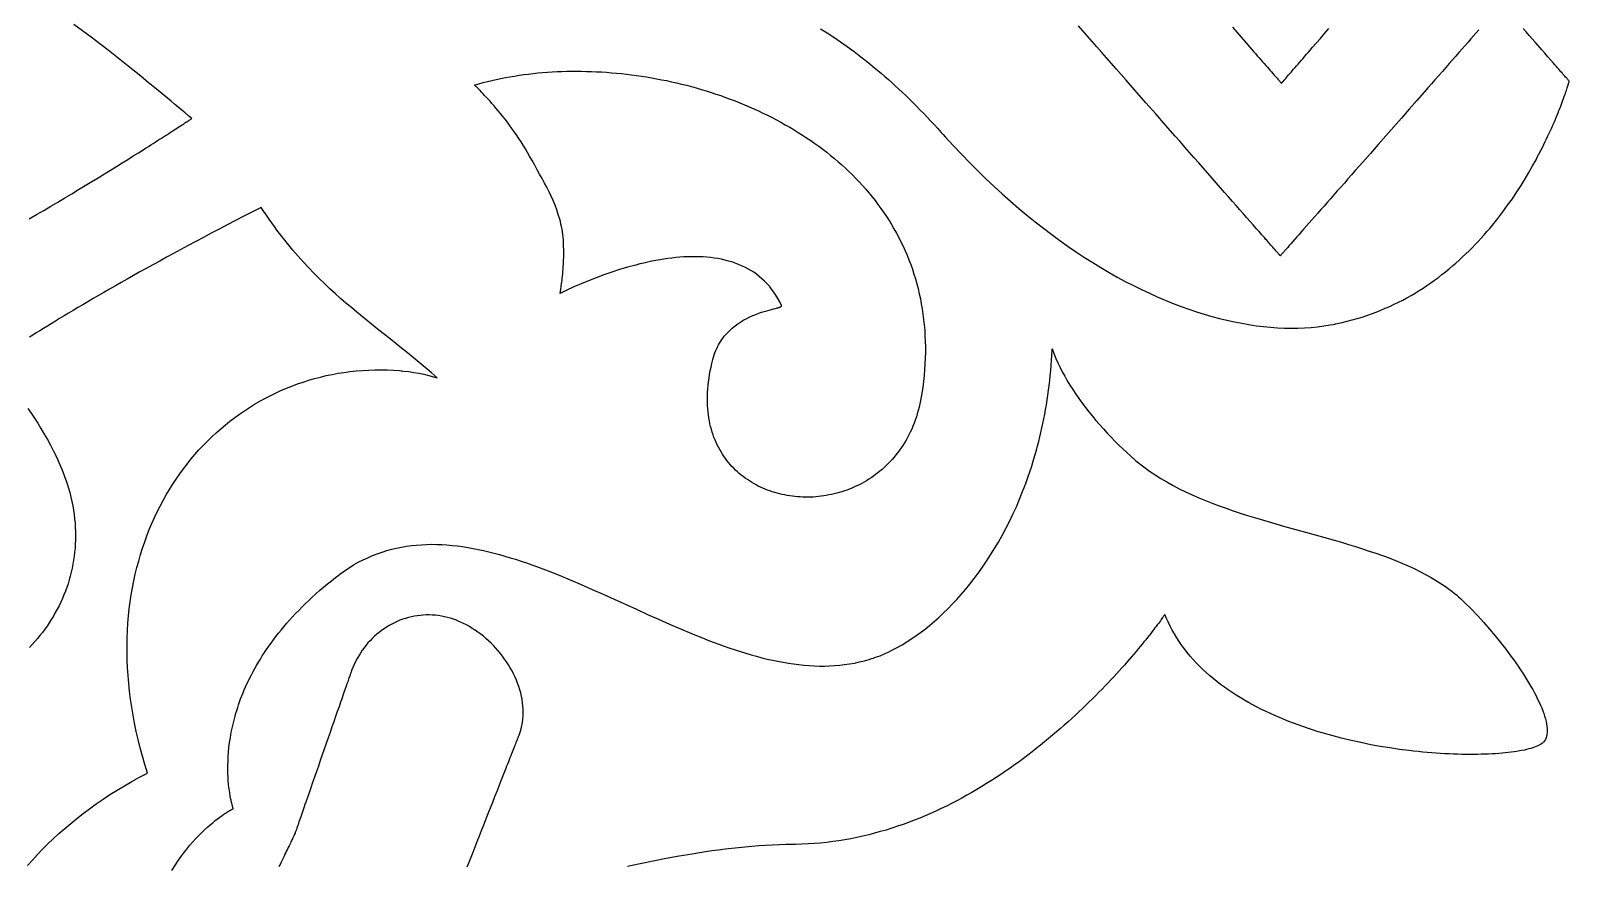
# Model space of a CAD drawing. Extents: x -555 to 555, y -555 to 555.
# Drawn here: x 199.1 to 360.1, y -97.3 to -9.9 of the extents above; entities that cross this region are included whole.
import ezdxf

# ---------------------------------------------------------------- set-up
doc = ezdxf.new("R2010")
doc.units = 0
doc.layers.add('PLAN_1', color=18, linetype='CONTINUOUS')

msp = doc.modelspace()

# ---------------------------------------------------------------- linework, layer by layer
at = {"layer": 'PLAN_1'}
for points in [[(198.94, -29.55), (199.7, -29.1), (200.46, -28.66), (201.21, -28.22), (201.95, -27.78), (202.68, -27.34), (203.4, -26.91), (204.11, -26.48), (204.81, -26.06), (205.49, -25.65), (206.16, -25.24), (206.81, -24.84), (207.45, -24.44), (208.07, -24.06), (208.68, -23.68), (209.27, -23.32), (209.83, -22.96), (210.38, -22.62), (210.65, -22.45), (210.91, -22.28), (211.16, -22.12), (211.41, -21.96), (211.66, -21.81), (211.9, -21.66), (212.13, -21.51), (212.36, -21.36), (212.58, -21.22), (212.79, -21.09), (213, -20.95), (213.21, -20.82), (213.4, -20.7), (213.59, -20.57), (213.78, -20.45), (213.95, -20.34), (214.12, -20.23), (214.29, -20.13), (214.44, -20.02), (214.59, -19.93), (214.74, -19.84), (214.87, -19.75), (215, -19.66), (215.12, -19.59), (215.23, -19.51), (215.33, -19.44), (215.43, -19.38), (215.52, -19.32), (215.6, -19.27), (215.67, -19.22), (215.74, -19.18), (215.8, -19.14), (215.84, -19.11), (215.88, -19.09), (215.91, -19.06), (215.94, -19.05), (215.95, -19.04), (215.95, -19.04), (215.6, -18.75), (215.25, -18.46), (214.89, -18.16), (214.52, -17.85), (214.15, -17.55), (213.78, -17.23), (213.4, -16.92), (213.01, -16.6), (212.23, -15.95), (211.42, -15.3), (210.61, -14.63), (209.77, -13.95), (208.93, -13.28), (208.06, -12.59), (207.19, -11.91), (206.31, -11.22), (205.41, -10.54), (204.5, -9.87), (203.59, -9.2)], [(281.73, -9.65), (282.42, -10.09), (283.12, -10.55), (283.82, -11.02), (284.52, -11.52), (285.23, -12.04), (285.94, -12.58), (286.66, -13.14), (287.37, -13.73), (287.73, -14.03), (288.1, -14.33), (288.46, -14.65), (288.82, -14.97), (289.18, -15.29), (289.55, -15.62), (289.91, -15.96), (290.28, -16.3), (290.65, -16.65), (291.02, -17.01), (291.38, -17.37), (291.75, -17.74), (292.12, -18.12), (292.5, -18.5), (292.87, -18.89), (293.24, -19.28), (293.61, -19.68), (293.99, -20.09), (294.36, -20.51), (294.46, -20.62), (294.57, -20.73), (294.78, -20.97), (295.62, -21.89), (296.47, -22.79), (297.32, -23.66), (298.17, -24.51), (299.03, -25.35), (299.88, -26.15), (300.74, -26.94), (301.6, -27.7), (302.46, -28.44), (303.32, -29.16), (304.18, -29.86), (305.05, -30.53), (305.91, -31.19), (306.77, -31.82), (307.63, -32.43), (308.49, -33.01), (309.35, -33.58), (310.2, -34.12), (311.06, -34.64), (311.91, -35.15), (312.76, -35.63), (313.61, -36.09), (314.45, -36.52), (315.29, -36.94), (316.13, -37.33), (316.96, -37.71), (317.79, -38.06), (318.62, -38.4), (319.44, -38.71), (320.25, -39), (321.06, -39.27), (321.87, -39.52), (322.66, -39.75), (323.45, -39.96), (324.24, -40.15), (325.02, -40.32), (325.79, -40.47), (326.55, -40.6), (327.31, -40.72), (328.06, -40.81), (328.8, -40.88), (329.53, -40.93), (330.25, -40.96), (330.96, -40.97), (331.67, -40.96), (332.36, -40.94), (333.05, -40.89), (333.72, -40.83), (334.39, -40.74), (335.04, -40.64), (335.36, -40.58), (335.52, -40.55), (335.54, -40.55), (335.57, -40.54), (335.63, -40.53), (335.77, -40.5), (336.3, -40.38), (336.83, -40.26), (337.35, -40.12), (337.87, -39.97), (338.38, -39.82), (338.88, -39.65), (339.37, -39.48), (339.86, -39.29), (340.34, -39.1), (340.81, -38.9), (341.28, -38.7), (341.74, -38.48), (342.19, -38.26), (342.63, -38.03), (343.07, -37.79), (343.51, -37.55), (343.93, -37.3), (344.35, -37.04), (344.77, -36.78), (345.17, -36.51), (345.57, -36.23), (345.97, -35.95), (346.36, -35.66), (346.74, -35.37), (347.11, -35.08), (347.48, -34.78), (347.84, -34.47), (348.2, -34.16), (348.55, -33.85), (348.9, -33.53), (349.23, -33.21), (349.57, -32.89), (349.89, -32.56), (350.21, -32.23), (350.53, -31.9), (350.84, -31.56), (351.14, -31.22), (351.44, -30.88), (351.73, -30.54), (352.01, -30.2), (352.57, -29.51), (353.1, -28.82), (353.61, -28.12), (354.1, -27.43), (354.56, -26.73), (355.01, -26.04), (355.43, -25.36), (355.83, -24.68), (356.21, -24.01), (356.58, -23.36), (356.75, -23.03), (356.92, -22.71), (357.08, -22.39), (357.24, -22.08), (357.4, -21.77), (357.55, -21.46), (357.69, -21.16), (357.83, -20.87), (357.97, -20.57), (358.1, -20.29), (358.22, -20.01), (358.34, -19.73), (358.46, -19.46), (358.57, -19.2), (358.68, -18.94), (358.79, -18.69), (358.89, -18.44), (358.98, -18.21), (359.07, -17.98), (359.16, -17.75), (359.24, -17.54), (359.32, -17.33), (359.39, -17.13), (359.46, -16.94), (359.53, -16.75), (359.59, -16.58), (359.65, -16.41), (359.7, -16.26), (359.75, -16.11), (359.79, -15.97), (359.84, -15.84), (359.87, -15.72), (359.91, -15.62), (359.94, -15.52), (359.97, -15.43), (359.99, -15.36), (360.01, -15.29), (360.02, -15.24), (360.04, -15.2), (360.05, -15.16), (360.05, -15.15), (360.05, -15.14), (360.05, -15.13), (360.03, -15.12), (360.01, -15.09), (359.97, -15.05), (359.93, -15), (359.88, -14.94), (359.82, -14.87), (359.75, -14.79), (359.67, -14.71), (359.59, -14.61), (359.5, -14.51), (359.4, -14.39), (359.3, -14.28), (359.19, -14.15), (359.07, -14.02), (358.95, -13.88), (358.82, -13.73), (358.69, -13.58), (358.55, -13.43), (358.41, -13.27), (358.12, -12.93), (357.82, -12.58), (357.5, -12.22), (357.18, -11.85), (356.52, -11.1), (355.86, -10.35), (355.54, -9.98), (355.22, -9.62)], [(350.6, -9.78), (350.33, -10.08), (350.05, -10.4), (349.77, -10.72), (349.47, -11.06), (349.16, -11.41), (348.85, -11.77), (348.52, -12.14), (348.19, -12.52), (347.85, -12.91), (347.5, -13.3), (347.14, -13.71), (346.78, -14.12), (346.41, -14.54), (346.04, -14.97), (345.66, -15.4), (345.27, -15.83), (344.89, -16.28), (344.1, -17.17), (343.3, -18.08), (342.49, -19), (340.86, -20.85), (340.05, -21.77), (339.25, -22.69), (338.45, -23.6), (337.67, -24.49), (337.28, -24.93), (336.9, -25.36), (336.53, -25.79), (336.15, -26.21), (335.79, -26.62), (335.43, -27.03), (335.08, -27.43), (334.74, -27.82), (334.4, -28.2), (334.07, -28.57), (333.76, -28.94), (333.45, -29.29), (333.14, -29.63), (332.85, -29.96), (332.57, -30.28), (332.3, -30.59), (332.05, -30.88), (331.8, -31.16), (331.57, -31.43), (331.35, -31.68), (331.14, -31.91), (330.94, -32.14), (330.76, -32.34), (330.6, -32.53), (330.45, -32.7), (330.38, -32.78), (330.31, -32.86), (330.25, -32.93), (330.19, -32.99), (330.14, -33.05), (330.09, -33.11), (330.04, -33.16), (330, -33.21), (329.96, -33.25), (329.93, -33.29), (329.9, -33.32), (329.88, -33.35), (329.86, -33.37), (329.84, -33.39), (329.83, -33.4), (329.83, -33.4), (329.82, -33.4), (329.82, -33.4), (329.8, -33.38), (329.79, -33.36), (329.76, -33.33), (329.73, -33.3), (329.69, -33.26), (329.65, -33.21), (329.61, -33.15), (329.55, -33.09), (329.49, -33.03), (329.43, -32.96), (329.36, -32.88), (329.29, -32.79), (329.21, -32.7), (329.13, -32.61), (329.04, -32.51), (328.94, -32.4), (328.84, -32.29), (328.74, -32.17), (328.63, -32.05), (328.52, -31.92), (328.4, -31.78), (328.28, -31.65), (328.16, -31.5), (328.03, -31.35), (327.89, -31.2), (327.75, -31.04), (327.61, -30.88), (327.46, -30.71), (327.31, -30.54), (327, -30.18), (326.67, -29.81), (326.33, -29.42), (325.97, -29.01), (325.6, -28.59), (325.22, -28.16), (324.82, -27.71), (324.42, -27.24), (324, -26.77), (323.57, -26.28), (323.13, -25.78), (322.69, -25.27), (322.23, -24.75), (321.77, -24.22), (321.29, -23.69), (320.82, -23.14), (320.33, -22.59), (319.84, -22.03), (319.34, -21.46), (318.84, -20.89), (317.83, -19.74), (316.8, -18.57), (315.77, -17.39), (313.7, -15.03), (312.67, -13.86), (311.65, -12.7), (311.14, -12.12), (310.64, -11.56), (310.15, -10.99), (309.66, -10.44), (309.18, -9.88), (308.7, -9.34)], [(324.82, -9.49), (325.28, -10.02), (325.74, -10.55), (326.18, -11.05), (326.61, -11.54), (326.82, -11.78), (327.02, -12.02), (327.22, -12.25), (327.42, -12.47), (327.61, -12.69), (327.79, -12.9), (327.97, -13.1), (328.14, -13.3), (328.31, -13.49), (328.47, -13.67), (328.62, -13.85), (328.77, -14.01), (328.91, -14.17), (329.04, -14.32), (329.16, -14.47), (329.28, -14.6), (329.39, -14.72), (329.49, -14.83), (329.58, -14.94), (329.66, -15.03), (329.73, -15.11), (329.79, -15.18), (329.84, -15.24), (329.88, -15.29), (329.91, -15.32), (329.93, -15.35), (329.94, -15.36), (329.94, -15.36), (329.95, -15.35), (329.97, -15.32), (330, -15.29), (330.04, -15.24), (330.09, -15.18), (330.15, -15.12), (330.22, -15.04), (330.3, -14.95), (330.39, -14.85), (330.48, -14.74), (330.59, -14.62), (330.7, -14.49), (330.82, -14.35), (330.95, -14.2), (331.08, -14.05), (331.22, -13.88), (331.37, -13.71), (331.53, -13.53), (331.69, -13.35), (331.86, -13.15), (332.03, -12.95), (332.21, -12.75), (332.39, -12.53), (332.58, -12.32), (332.77, -12.09), (332.97, -11.87), (333.17, -11.63), (333.59, -11.15), (334.02, -10.66), (334.46, -10.15), (334.91, -9.63)], [(198.77, -97.19), (199.27, -96.62), (199.79, -96.05), (200.33, -95.49), (200.89, -94.93), (201.46, -94.39), (202.05, -93.84), (202.66, -93.31), (203.28, -92.78), (203.93, -92.26), (204.58, -91.75), (205.26, -91.25), (205.95, -90.75), (206.67, -90.26), (207.39, -89.78), (208.14, -89.31), (208.9, -88.85), (209.68, -88.4), (210.48, -87.95), (211.3, -87.52), (211.03, -86.64), (210.78, -85.76), (210.54, -84.89), (210.33, -84.02), (210.13, -83.16), (209.96, -82.31), (209.8, -81.46), (209.66, -80.62), (209.54, -79.79), (209.44, -78.96), (209.35, -78.14), (209.28, -77.32), (209.23, -76.51), (209.2, -75.71), (209.18, -74.92), (209.18, -74.14), (209.19, -73.36), (209.22, -72.59), (209.27, -71.83), (209.33, -71.07), (209.41, -70.33), (209.51, -69.59), (209.62, -68.86), (209.74, -68.14), (209.88, -67.42), (210.03, -66.72), (210.2, -66.03), (210.39, -65.34), (210.58, -64.66), (210.79, -64), (211.02, -63.34), (211.25, -62.69), (211.5, -62.05), (211.77, -61.42), (212.04, -60.8), (212.33, -60.19), (212.63, -59.6), (212.95, -59.01), (213.27, -58.43), (213.61, -57.86), (213.96, -57.31), (214.32, -56.76), (214.69, -56.23), (215.07, -55.7), (215.46, -55.19), (215.86, -54.69), (216.28, -54.2), (216.7, -53.72), (217.14, -53.26), (217.58, -52.8), (218.03, -52.36), (218.5, -51.93), (218.97, -51.51), (219.45, -51.11), (219.94, -50.71), (220.44, -50.33), (220.94, -49.97), (221.46, -49.61), (221.98, -49.27), (222.51, -48.94), (223.05, -48.63), (223.59, -48.33), (224.14, -48.04), (224.7, -47.77), (225.27, -47.51), (225.84, -47.26), (226.42, -47.03), (227, -46.81), (227.6, -46.61), (228.19, -46.42), (228.79, -46.24), (229.4, -46.09), (230.01, -45.94), (230.63, -45.81), (231.25, -45.7), (231.88, -45.6), (232.51, -45.52), (233.15, -45.45), (233.79, -45.4), (234.43, -45.36), (235.08, -45.34), (235.73, -45.33), (236.38, -45.35), (237.04, -45.37), (237.69, -45.42), (237.86, -45.43), (237.9, -45.44), (237.91, -45.44), (237.92, -45.44), (237.92, -45.44), (237.93, -45.44), (237.96, -45.44), (238.1, -45.46), (238.64, -45.52), (239.17, -45.6), (239.7, -45.69), (240.22, -45.8), (240.73, -45.93), (241.35, -46.1), (241.62, -46.18), (240.98, -45.62), (240.36, -45.08), (239.74, -44.56), (239.12, -44.04), (238.51, -43.54), (237.9, -43.06), (237.3, -42.57), (236.71, -42.1), (235.53, -41.17), (234.37, -40.24), (233.22, -39.3), (232.65, -38.83), (232.08, -38.35), (231.52, -37.86), (230.96, -37.36), (230.4, -36.85), (229.84, -36.32), (229.29, -35.78), (228.73, -35.23), (228.18, -34.65), (227.62, -34.06), (227.07, -33.44), (226.8, -33.12), (226.52, -32.8), (226.24, -32.47), (225.97, -32.13), (225.69, -31.78), (225.42, -31.43), (225.14, -31.08), (224.86, -30.71), (224.59, -30.34), (224.31, -29.96), (224.04, -29.57), (223.76, -29.17), (223.48, -28.76), (223.2, -28.35), (222.29, -28.81), (221.4, -29.27), (220.52, -29.72), (219.65, -30.17), (218.81, -30.61), (217.97, -31.05), (217.16, -31.48), (216.36, -31.91), (215.57, -32.33), (214.8, -32.74), (214.05, -33.15), (213.31, -33.55), (212.59, -33.95), (211.88, -34.34), (211.18, -34.72), (210.51, -35.1), (209.84, -35.47), (209.2, -35.84), (208.56, -36.2), (207.95, -36.55), (207.34, -36.9), (206.75, -37.24), (206.18, -37.57), (205.62, -37.89), (205.08, -38.21), (204.55, -38.53), (204.04, -38.83), (203.54, -39.13), (203.05, -39.42), (202.58, -39.7), (202.12, -39.98), (201.68, -40.25), (201.25, -40.51), (200.84, -40.77), (200.44, -41.01), (200.05, -41.25), (199.68, -41.48), (199.32, -41.71), (198.98, -41.92)], [(213.87, -97.72), (214.18, -97.22), (214.49, -96.75), (214.8, -96.3), (215.12, -95.87), (215.44, -95.47), (215.75, -95.08), (216.07, -94.72), (216.38, -94.37), (216.69, -94.05), (216.99, -93.74), (217.29, -93.46), (217.58, -93.19), (217.87, -92.94), (218.14, -92.71), (218.4, -92.5), (218.65, -92.31), (218.88, -92.13), (219.11, -91.97), (219.31, -91.83), (219.41, -91.76), (219.5, -91.7), (219.59, -91.64), (219.67, -91.59), (219.75, -91.54), (219.83, -91.5), (219.9, -91.45), (219.96, -91.42), (220.02, -91.38), (220.07, -91.35), (220.12, -91.33), (220.16, -91.3), (220.19, -91.28), (220.22, -91.27), (220.25, -91.26), (220.26, -91.25), (220.27, -91.24), (220.28, -91.24), (220.27, -91.24), (220.27, -91.23), (220.26, -91.21), (220.26, -91.19), (220.25, -91.15), (220.24, -91.11), (220.22, -91.07), (220.21, -91.02), (220.19, -90.96), (220.18, -90.89), (220.16, -90.82), (220.14, -90.74), (220.12, -90.66), (220.1, -90.57), (220.08, -90.47), (220.05, -90.37), (220.03, -90.26), (220.01, -90.15), (219.96, -89.9), (219.92, -89.63), (219.88, -89.34), (219.84, -89.02), (219.8, -88.69), (219.77, -88.33), (219.75, -87.96), (219.73, -87.56), (219.73, -87.15), (219.73, -86.72), (219.74, -86.27), (219.76, -85.81), (219.79, -85.33), (219.84, -84.83), (219.91, -84.32), (219.99, -83.79), (220.08, -83.25), (220.19, -82.7), (220.33, -82.13), (220.4, -81.85), (220.48, -81.56), (220.56, -81.26), (220.65, -80.97), (220.75, -80.67), (220.85, -80.37), (220.95, -80.07), (221.06, -79.76), (221.18, -79.45), (221.31, -79.14), (221.44, -78.83), (221.57, -78.51), (221.72, -78.19), (221.87, -77.88), (222.02, -77.55), (222.19, -77.23), (222.36, -76.91), (222.54, -76.58), (222.72, -76.25), (222.92, -75.92), (223.12, -75.59), (223.32, -75.26), (223.54, -74.92), (223.76, -74.59), (224, -74.25), (224.24, -73.92), (224.49, -73.58), (224.74, -73.24), (225.01, -72.9), (225.29, -72.56), (225.57, -72.21), (225.86, -71.87), (226.16, -71.53), (226.48, -71.19), (226.8, -70.84), (227.13, -70.5), (227.47, -70.15), (227.82, -69.81), (228.18, -69.46), (228.55, -69.12), (228.93, -68.77), (229.32, -68.43), (229.72, -68.08), (230.13, -67.74), (230.56, -67.4), (230.99, -67.05), (231.22, -66.88), (231.45, -66.7), (231.92, -66.36), (232.4, -66.05), (232.88, -65.75), (233.37, -65.47), (233.86, -65.22), (234.35, -64.99), (234.85, -64.77), (235.34, -64.58), (235.85, -64.4), (236.35, -64.24), (236.86, -64.1), (237.37, -63.98), (237.89, -63.88), (238.4, -63.79), (238.93, -63.72), (239.45, -63.67), (239.97, -63.63), (240.5, -63.6), (241.03, -63.59), (241.57, -63.6), (242.1, -63.62), (242.64, -63.65), (243.18, -63.7), (243.73, -63.76), (244.27, -63.83), (244.82, -63.92), (245.37, -64.02), (245.92, -64.12), (246.47, -64.24), (247.03, -64.37), (247.59, -64.51), (248.14, -64.66), (248.7, -64.82), (249.27, -64.99), (249.83, -65.16), (250.39, -65.35), (250.96, -65.54), (251.53, -65.74), (252.1, -65.95), (252.67, -66.16), (253.24, -66.38), (254.38, -66.83), (255.53, -67.31), (256.68, -67.8), (257.83, -68.3), (258.99, -68.82), (260.14, -69.34), (262.46, -70.39), (263.61, -70.92), (264.77, -71.43), (265.92, -71.94), (267.07, -72.44), (268.22, -72.92), (269.37, -73.38), (269.94, -73.61), (270.51, -73.82), (271.08, -74.03), (271.65, -74.24), (272.22, -74.44), (272.78, -74.63), (273.35, -74.81), (273.91, -74.98), (274.47, -75.15), (275.03, -75.3), (275.59, -75.45), (276.15, -75.59), (276.7, -75.71), (277.26, -75.83), (277.81, -75.93), (278.36, -76.03), (278.9, -76.11), (279.45, -76.18), (279.99, -76.23), (280.53, -76.28), (281.07, -76.31), (281.61, -76.32), (282.14, -76.32), (282.67, -76.31), (283.2, -76.28), (283.73, -76.24), (284.25, -76.18), (284.77, -76.1), (285.29, -76.01), (285.8, -75.9), (286.31, -75.78), (286.82, -75.63), (287.07, -75.55), (287.2, -75.51), (287.23, -75.5), (287.24, -75.5), (287.27, -75.49), (287.49, -75.41), (287.95, -75.24), (288.4, -75.05), (288.86, -74.84), (289.33, -74.61), (289.8, -74.36), (290.27, -74.09), (290.75, -73.8), (291.22, -73.49), (291.7, -73.17), (292.18, -72.82), (292.66, -72.45), (293.14, -72.07), (293.62, -71.67), (294.09, -71.24), (294.57, -70.8), (295.04, -70.34), (295.51, -69.86), (295.98, -69.36), (296.44, -68.84), (296.9, -68.31), (297.35, -67.75), (297.8, -67.18), (298.24, -66.59), (298.67, -65.98), (299.1, -65.35), (299.52, -64.7), (299.94, -64.04), (300.34, -63.35), (300.73, -62.65), (301.12, -61.93), (301.49, -61.19), (301.85, -60.43), (302.21, -59.66), (302.55, -58.87), (302.87, -58.06), (303.19, -57.23), (303.49, -56.38), (303.78, -55.52), (304.05, -54.64), (304.18, -54.19), (304.31, -53.74), (304.43, -53.29), (304.55, -52.82), (304.66, -52.36), (304.78, -51.89), (304.88, -51.42), (304.99, -50.94), (305.08, -50.46), (305.18, -49.97), (305.27, -49.48), (305.35, -48.99), (305.43, -48.49), (305.51, -47.98), (305.58, -47.48), (305.64, -46.96), (305.71, -46.45), (305.76, -45.93), (305.81, -45.4), (305.86, -44.87), (305.9, -44.34), (305.94, -43.8), (305.97, -43.26), (305.97, -43.19), (305.97, -43.16), (305.98, -43.15), (305.98, -43.15), (305.98, -43.15), (305.99, -43.18), (306.01, -43.24), (306.17, -43.69), (306.35, -44.15), (306.56, -44.61), (306.78, -45.08), (307.01, -45.54), (307.27, -46.01), (307.54, -46.48), (307.82, -46.95), (308.12, -47.41), (308.43, -47.88), (308.76, -48.35), (309.09, -48.81), (309.44, -49.27), (309.8, -49.73), (310.17, -50.18), (310.54, -50.63), (310.93, -51.08), (311.32, -51.52), (311.71, -51.95), (312.12, -52.37), (312.52, -52.79), (312.93, -53.2), (313.35, -53.6), (313.76, -53.99), (314.18, -54.37), (314.29, -54.46), (314.34, -54.51), (314.35, -54.52), (314.36, -54.53), (314.39, -54.55), (314.46, -54.61), (314.72, -54.84), (315, -55.07), (315.27, -55.29), (315.55, -55.5), (315.84, -55.71), (316.13, -55.92), (316.43, -56.12), (316.72, -56.32), (317.33, -56.7), (317.96, -57.07), (318.6, -57.43), (319.25, -57.77), (319.92, -58.09), (320.6, -58.41), (321.29, -58.71), (321.99, -59), (322.71, -59.29), (323.43, -59.56), (324.15, -59.82), (324.89, -60.07), (325.63, -60.32), (326.38, -60.56), (327.13, -60.8), (328.65, -61.25), (330.17, -61.68), (331.7, -62.11), (333.22, -62.53), (334.73, -62.96), (336.22, -63.38), (336.96, -63.6), (337.69, -63.83), (338.41, -64.05), (339.13, -64.29), (339.83, -64.53), (340.53, -64.77), (341.21, -65.02), (341.88, -65.28), (342.54, -65.55), (343.19, -65.83), (343.82, -66.12), (344.43, -66.42), (345.03, -66.74), (345.62, -67.06), (346.18, -67.4), (346.46, -67.57), (346.73, -67.75), (347, -67.93), (347.26, -68.11), (347.51, -68.3), (347.76, -68.5), (348.01, -68.69), (348.25, -68.89), (348.48, -69.1), (348.71, -69.31), (349.01, -69.59), (349.32, -69.88), (349.62, -70.18), (349.92, -70.49), (350.22, -70.8), (350.53, -71.12), (351.13, -71.78), (351.72, -72.46), (352.3, -73.15), (352.87, -73.85), (353.43, -74.56), (353.96, -75.28), (354.22, -75.64), (354.47, -75.99), (354.72, -76.35), (354.96, -76.71), (355.19, -77.06), (355.42, -77.41), (355.63, -77.76), (355.84, -78.11), (356.04, -78.45), (356.23, -78.79), (356.42, -79.12), (356.59, -79.45), (356.75, -79.78), (356.9, -80.1), (357.04, -80.41), (357.17, -80.71), (357.29, -81.01), (357.39, -81.3), (357.48, -81.58), (357.56, -81.85), (357.63, -82.12), (357.68, -82.37), (357.72, -82.61), (357.74, -82.85), (357.75, -83.07), (357.74, -83.28), (357.72, -83.48), (357.68, -83.67), (357.63, -83.84), (357.56, -84), (357.47, -84.14), (357.36, -84.28), (357.3, -84.34), (357.24, -84.39), (357.2, -84.42), (357.15, -84.46), (357.03, -84.54), (356.9, -84.61), (356.76, -84.68), (356.6, -84.75), (356.42, -84.82), (356.24, -84.88), (356.03, -84.94), (355.82, -85), (355.59, -85.06), (355.36, -85.11), (355.1, -85.16), (354.84, -85.21), (354.57, -85.26), (354.28, -85.3), (353.98, -85.34), (353.67, -85.38), (353.35, -85.41), (353.03, -85.45), (352.69, -85.47), (352.34, -85.5), (351.98, -85.52), (351.61, -85.54), (351.24, -85.55), (350.85, -85.56), (350.46, -85.57), (350.06, -85.58), (349.65, -85.58), (349.23, -85.57), (348.81, -85.57), (348.38, -85.55), (347.94, -85.54), (347.5, -85.52), (347.05, -85.5), (346.6, -85.47), (346.13, -85.44), (345.67, -85.41), (345.2, -85.37), (344.72, -85.32), (344.25, -85.28), (343.76, -85.22), (343.28, -85.17), (342.29, -85.04), (341.3, -84.89), (340.29, -84.73), (339.28, -84.55), (338.26, -84.34), (337.24, -84.12), (336.22, -83.87), (335.2, -83.6), (334.19, -83.31), (333.69, -83.16), (333.18, -83), (332.68, -82.83), (332.19, -82.66), (331.69, -82.49), (331.2, -82.3), (330.71, -82.12), (330.22, -81.92), (329.74, -81.72), (329.27, -81.51), (328.79, -81.3), (328.33, -81.08), (327.86, -80.86), (327.41, -80.62), (326.95, -80.39), (326.51, -80.14), (326.07, -79.89), (325.63, -79.63), (325.21, -79.37), (324.79, -79.09), (324.37, -78.82), (323.97, -78.53), (323.57, -78.24), (323.18, -77.94), (322.8, -77.63), (322.43, -77.32), (322.07, -77), (321.71, -76.67), (321.37, -76.33), (321.04, -75.99), (320.71, -75.64), (320.4, -75.28), (320.09, -74.92), (319.8, -74.54), (319.52, -74.16), (319.25, -73.77), (318.99, -73.38), (318.75, -72.97), (318.52, -72.56), (318.3, -72.14), (318.09, -71.71), (317.89, -71.28), (317.8, -71.06), (317.76, -70.95), (317.75, -70.93), (317.75, -70.92), (317.75, -70.92), (317.75, -70.92), (317.75, -70.92), (317.74, -70.93), (317.73, -70.96), (317.7, -70.99), (317.67, -71.04), (317.62, -71.1), (317.57, -71.17), (317.51, -71.26), (317.44, -71.36), (317.36, -71.47), (317.28, -71.59), (317.18, -71.72), (317.07, -71.86), (316.96, -72.01), (316.84, -72.17), (316.71, -72.34), (316.57, -72.52), (316.42, -72.71), (316.27, -72.91), (316.1, -73.12), (315.93, -73.34), (315.75, -73.57), (315.56, -73.8), (315.37, -74.04), (315.16, -74.29), (314.95, -74.54), (314.73, -74.81), (314.5, -75.08), (314.27, -75.35), (314.02, -75.64), (313.77, -75.92), (313.51, -76.22), (313.25, -76.52), (312.98, -76.82), (312.69, -77.13), (312.41, -77.44), (312.11, -77.76), (311.81, -78.08), (311.5, -78.41), (311.18, -78.74), (310.85, -79.07), (310.52, -79.41), (310.18, -79.74), (309.84, -80.08), (309.49, -80.43), (309.13, -80.77), (308.76, -81.12), (308.39, -81.47), (308.01, -81.81), (307.62, -82.16), (307.23, -82.51), (306.83, -82.87), (306.42, -83.22), (306.01, -83.57), (305.59, -83.92), (305.17, -84.27), (304.74, -84.61), (304.3, -84.96), (303.86, -85.31), (303.41, -85.65), (302.95, -85.99), (302.49, -86.33), (302.02, -86.67), (301.55, -87), (301.07, -87.33), (300.59, -87.66), (300.1, -87.98), (299.6, -88.3), (299.1, -88.62), (298.59, -88.93), (298.08, -89.24), (297.56, -89.54), (297.04, -89.84), (296.51, -90.13), (295.98, -90.41), (295.44, -90.69), (294.89, -90.97), (294.34, -91.23), (293.79, -91.49), (293.23, -91.74), (292.67, -91.99), (292.1, -92.23), (291.52, -92.46), (290.94, -92.68), (290.36, -92.89), (289.77, -93.09), (289.18, -93.29), (288.58, -93.48), (287.98, -93.65), (287.38, -93.82), (286.77, -93.98), (286.15, -94.12), (285.53, -94.26), (284.91, -94.39), (284.28, -94.5), (283.65, -94.6), (283.02, -94.69), (282.38, -94.77), (281.73, -94.84), (281.09, -94.9), (280.44, -94.94), (279.78, -94.97), (279.12, -94.98), (279.04, -94.99), (279, -94.99), (278.99, -94.99), (278.99, -94.99), (278.98, -94.99), (278.94, -94.99), (278.85, -94.99), (278.12, -95), (277.4, -95.03), (276.68, -95.06), (275.97, -95.1), (275.26, -95.14), (274.55, -95.2), (273.85, -95.26), (273.15, -95.33), (272.45, -95.41), (271.75, -95.49), (271.06, -95.58), (270.37, -95.67), (269.68, -95.77), (268.31, -95.99), (266.94, -96.22), (265.58, -96.47), (264.23, -96.73), (262.87, -97.01), (261.52, -97.29)], [(198.78, -49.39), (199.13, -49.88), (199.48, -50.4), (199.83, -50.93), (200.17, -51.48), (200.52, -52.05), (200.85, -52.63), (201.18, -53.22), (201.49, -53.83), (201.79, -54.45), (202.08, -55.09), (202.35, -55.73), (202.6, -56.38), (202.84, -57.04), (202.95, -57.38), (203.05, -57.71), (203.18, -58.18), (203.3, -58.64), (203.4, -59.1), (203.49, -59.55), (203.57, -60.01), (203.64, -60.46), (203.69, -60.91), (203.73, -61.36), (203.76, -61.8), (203.78, -62.25), (203.78, -62.69), (203.78, -63.12), (203.76, -63.56), (203.73, -63.99), (203.69, -64.42), (203.64, -64.84), (203.58, -65.26), (203.51, -65.68), (203.43, -66.1), (203.34, -66.51), (203.23, -66.91), (203.12, -67.32), (203, -67.71), (202.86, -68.11), (202.72, -68.5), (202.57, -68.88), (202.41, -69.27), (202.24, -69.64), (202.06, -70.01), (201.87, -70.38), (201.67, -70.74), (201.47, -71.1), (201.25, -71.45), (201.03, -71.8), (200.8, -72.14), (200.56, -72.48), (200.32, -72.81), (200.06, -73.13), (199.8, -73.45), (199.53, -73.77), (199.26, -74.07), (198.97, -74.38)], [(244.76, -97.33), (244.85, -97.09), (244.95, -96.84), (245.16, -96.32), (245.37, -95.79), (245.58, -95.24), (245.81, -94.68), (246.03, -94.1), (246.26, -93.52), (246.5, -92.93), (246.96, -91.74), (247.43, -90.55), (247.66, -89.97), (247.89, -89.4), (248.11, -88.84), (248.32, -88.3), (248.53, -87.77), (248.73, -87.26), (248.83, -87.02), (248.92, -86.78), (249.01, -86.54), (249.1, -86.32), (249.19, -86.1), (249.27, -85.88), (249.35, -85.68), (249.43, -85.48), (249.51, -85.29), (249.58, -85.11), (249.64, -84.94), (249.71, -84.78), (249.77, -84.63), (249.82, -84.49), (249.88, -84.36), (249.92, -84.23), (249.97, -84.12), (250.01, -84.03), (250.04, -83.94), (250.07, -83.86), (250.1, -83.8), (250.12, -83.75), (250.13, -83.71), (250.14, -83.68), (250.14, -83.67), (250.14, -83.67), (250.14, -83.67), (250.15, -83.66), (250.16, -83.64), (250.19, -83.56), (250.3, -83.23), (250.4, -82.9), (250.47, -82.56), (250.53, -82.22), (250.58, -81.88), (250.6, -81.54), (250.62, -81.2), (250.61, -80.85), (250.59, -80.51), (250.55, -80.17), (250.5, -79.83), (250.44, -79.48), (250.36, -79.14), (250.26, -78.8), (250.16, -78.47), (250.04, -78.13), (249.91, -77.8), (249.77, -77.48), (249.61, -77.15), (249.45, -76.83), (249.27, -76.52), (249.08, -76.2), (248.88, -75.9), (248.68, -75.6), (248.46, -75.3), (248.24, -75.02), (248, -74.74), (247.76, -74.46), (247.51, -74.19), (247.26, -73.94), (246.99, -73.69), (246.72, -73.44), (246.45, -73.21), (246.17, -72.99), (245.88, -72.77), (245.59, -72.57), (245.29, -72.38), (244.99, -72.2), (244.69, -72.03), (244.38, -71.87), (244.07, -71.72), (243.76, -71.59), (243.68, -71.55), (243.66, -71.55), (243.65, -71.54), (243.34, -71.43), (243.02, -71.32), (242.7, -71.24), (242.39, -71.16), (242.07, -71.1), (241.75, -71.05), (241.43, -71.01), (241.11, -70.99), (240.79, -70.98), (240.48, -70.98), (240.16, -71), (239.85, -71.02), (239.54, -71.06), (239.23, -71.11), (238.92, -71.18), (238.62, -71.25), (238.32, -71.34), (238.02, -71.43), (237.73, -71.54), (237.44, -71.66), (237.15, -71.79), (236.87, -71.94), (236.6, -72.09), (236.33, -72.25), (236.06, -72.42), (235.8, -72.61), (235.55, -72.8), (235.3, -73), (235.06, -73.21), (234.83, -73.44), (234.6, -73.67), (234.38, -73.91), (234.17, -74.16), (233.97, -74.42), (233.77, -74.68), (233.59, -74.96), (233.41, -75.24), (233.24, -75.54), (233.08, -75.84), (232.93, -76.15), (232.8, -76.46), (232.67, -76.79), (232.61, -76.95), (232.59, -77), (232.59, -77.01), (232.59, -77.01), (232.59, -77.01), (232.59, -77.01), (232.58, -77.02), (232.57, -77.05), (232.56, -77.09), (232.54, -77.14), (232.52, -77.2), (232.5, -77.27), (232.47, -77.36), (232.43, -77.46), (232.39, -77.57), (232.35, -77.69), (232.31, -77.82), (232.26, -77.96), (232.2, -78.11), (232.15, -78.27), (232.09, -78.44), (232.03, -78.62), (231.96, -78.81), (231.89, -79), (231.82, -79.21), (231.75, -79.42), (231.67, -79.64), (231.6, -79.86), (231.52, -80.09), (231.43, -80.33), (231.35, -80.58), (231.17, -81.08), (230.99, -81.6), (230.8, -82.15), (230.61, -82.7), (230.41, -83.27), (230.21, -83.85), (229.8, -85.02), (229.39, -86.2), (229.19, -86.79), (228.99, -87.37), (228.79, -87.94), (228.59, -88.5), (228.4, -89.05), (228.22, -89.58), (228.04, -90.09), (227.95, -90.34), (227.87, -90.58), (227.79, -90.82), (227.71, -91.05), (227.63, -91.27), (227.56, -91.48), (227.48, -91.69), (227.41, -91.89), (227.35, -92.09), (227.28, -92.27), (227.22, -92.45), (227.16, -92.61), (227.11, -92.77), (227.06, -92.92), (227.01, -93.06), (226.97, -93.18), (226.92, -93.3), (226.89, -93.41), (226.86, -93.5), (226.83, -93.58), (226.8, -93.66), (226.78, -93.71), (226.76, -93.76), (226.75, -93.79), (226.75, -93.82), (226.71, -93.91), (226.67, -94), (226.66, -94.02), (226.65, -94.05), (226.62, -94.09), (226.6, -94.15), (226.56, -94.22), (226.53, -94.3), (226.48, -94.39), (226.43, -94.49), (226.38, -94.6), (226.32, -94.72), (226.26, -94.85), (226.19, -94.99), (226.12, -95.14), (226.04, -95.3), (225.96, -95.47), (225.87, -95.64), (225.78, -95.83), (225.69, -96.02), (225.6, -96.22), (225.5, -96.42), (225.39, -96.63), (225.29, -96.85), (225.18, -97.08), (225.07, -97.31)]]:
    msp.add_lwpolyline(points, dxfattribs=at)
msp.add_lwpolyline([(245.52, -15.54), (245.97, -15.41), (246.42, -15.29), (246.88, -15.17), (247.34, -15.06), (247.8, -14.96), (248.27, -14.86), (248.75, -14.76), (249.22, -14.68), (249.7, -14.6), (250.19, -14.52), (250.67, -14.45), (251.17, -14.39), (251.66, -14.33), (252.15, -14.28), (252.65, -14.24), (253.16, -14.2), (253.66, -14.17), (254.17, -14.14), (254.67, -14.12), (255.19, -14.1), (255.7, -14.1), (256.21, -14.09), (256.73, -14.1), (257.25, -14.11), (257.77, -14.12), (258.29, -14.15), (258.81, -14.17), (259.33, -14.21), (259.85, -14.25), (260.38, -14.29), (260.9, -14.34), (261.42, -14.4), (261.95, -14.47), (262.47, -14.54), (263, -14.61), (263.52, -14.7), (264.05, -14.78), (264.57, -14.88), (265.1, -14.98), (265.62, -15.08), (266.14, -15.2), (266.66, -15.31), (267.18, -15.44), (267.7, -15.57), (268.22, -15.7), (268.73, -15.85), (269.25, -16), (269.76, -16.15), (270.27, -16.31), (270.78, -16.48), (271.28, -16.65), (271.78, -16.83), (272.28, -17.01), (272.78, -17.2), (273.28, -17.4), (273.77, -17.6), (274.26, -17.81), (274.74, -18.02), (275.23, -18.24), (275.7, -18.47), (276.18, -18.7), (276.65, -18.94), (277.12, -19.18), (277.58, -19.43), (278.04, -19.69), (278.5, -19.95), (278.95, -20.22), (279.39, -20.49), (279.83, -20.77), (280.27, -21.06), (280.7, -21.35), (281.12, -21.65), (281.54, -21.95), (281.96, -22.26), (282.37, -22.58), (282.77, -22.9), (283.17, -23.23), (283.56, -23.56), (283.95, -23.9), (284.32, -24.24), (284.7, -24.59), (285.06, -24.95), (285.42, -25.32), (285.77, -25.68), (286.12, -26.06), (286.46, -26.44), (286.79, -26.83), (287.11, -27.22), (287.43, -27.62), (287.73, -28.03), (288.03, -28.44), (288.33, -28.85), (288.61, -29.28), (288.89, -29.7), (289.15, -30.14), (289.41, -30.58), (289.66, -31.03), (289.9, -31.48), (290.13, -31.94), (290.36, -32.4), (290.57, -32.87), (290.78, -33.35), (290.97, -33.83), (291.16, -34.32), (291.33, -34.81), (291.5, -35.31), (291.65, -35.81), (291.8, -36.33), (291.93, -36.84), (292.06, -37.37), (292.17, -37.9), (292.27, -38.43), (292.36, -38.97), (292.44, -39.52), (292.51, -40.07), (292.57, -40.63), (292.62, -41.2), (292.65, -41.77), (292.68, -42.34), (292.69, -42.92), (292.69, -43.51), (292.67, -44.11), (292.65, -44.71), (292.61, -45.31), (292.56, -45.92), (292.5, -46.54), (292.42, -47.17), (292.33, -47.79), (292.27, -48.17), (292.2, -48.53), (292.13, -48.9), (292.04, -49.25), (291.95, -49.6), (291.85, -49.94), (291.75, -50.27), (291.64, -50.6), (291.52, -50.92), (291.39, -51.23), (291.26, -51.54), (291.12, -51.84), (290.98, -52.13), (290.83, -52.42), (290.67, -52.7), (290.51, -52.97), (290.34, -53.24), (290.17, -53.5), (289.99, -53.75), (289.8, -54), (289.62, -54.24), (289.42, -54.48), (289.22, -54.71), (289.02, -54.93), (288.81, -55.14), (288.6, -55.35), (288.39, -55.55), (288.17, -55.75), (287.94, -55.94), (287.71, -56.12), (287.48, -56.3), (287.25, -56.47), (287.01, -56.63), (286.77, -56.79), (286.53, -56.94), (286.28, -57.08), (286.03, -57.22), (285.78, -57.35), (285.52, -57.48), (285.27, -57.59), (285.01, -57.71), (284.75, -57.81), (284.48, -57.91), (284.22, -58.01), (283.95, -58.09), (283.68, -58.17), (283.42, -58.25), (283.15, -58.32), (282.87, -58.38), (282.6, -58.43), (282.33, -58.48), (282.06, -58.53), (281.78, -58.56), (281.51, -58.59), (281.23, -58.62), (280.96, -58.64), (280.68, -58.65), (280.41, -58.65), (280.14, -58.65), (279.86, -58.65), (279.59, -58.63), (279.32, -58.62), (279.05, -58.59), (278.78, -58.56), (278.51, -58.52), (278.25, -58.48), (277.98, -58.43), (277.72, -58.37), (277.46, -58.31), (277.2, -58.24), (276.94, -58.17), (276.68, -58.09), (276.43, -58.01), (276.18, -57.91), (275.93, -57.82), (275.69, -57.71), (275.45, -57.6), (275.21, -57.49), (274.98, -57.36), (274.74, -57.24), (274.52, -57.1), (274.29, -56.96), (274.07, -56.82), (273.85, -56.67), (273.64, -56.51), (273.43, -56.34), (273.23, -56.17), (273.03, -56), (272.84, -55.82), (272.65, -55.63), (272.46, -55.44), (272.28, -55.24), (272.11, -55.03), (271.94, -54.82), (271.78, -54.61), (271.62, -54.38), (271.47, -54.16), (271.32, -53.92), (271.18, -53.68), (271.05, -53.44), (270.92, -53.19), (270.8, -52.93), (270.69, -52.67), (270.58, -52.4), (270.49, -52.12), (270.39, -51.84), (270.31, -51.56), (270.23, -51.27), (270.16, -50.97), (270.1, -50.67), (270.04, -50.36), (270, -50.04), (269.96, -49.72), (269.93, -49.4), (269.91, -49.07), (269.9, -48.73), (269.89, -48.39), (269.9, -48.04), (269.91, -47.69), (269.93, -47.33), (269.96, -46.96), (270.01, -46.59), (270.06, -46.21), (270.12, -45.83), (270.19, -45.45), (270.27, -45.05), (270.36, -44.66), (270.46, -44.25), (270.53, -44.01), (270.6, -43.78), (270.68, -43.55), (270.77, -43.33), (270.86, -43.12), (270.96, -42.92), (271.06, -42.72), (271.17, -42.53), (271.29, -42.35), (271.4, -42.17), (271.53, -42), (271.65, -41.83), (271.78, -41.68), (271.92, -41.52), (272.05, -41.38), (272.19, -41.24), (272.34, -41.1), (272.48, -40.97), (272.78, -40.73), (273.09, -40.51), (273.4, -40.3), (273.71, -40.12), (274.03, -39.95), (274.34, -39.79), (274.66, -39.66), (274.96, -39.53), (275.26, -39.42), (275.56, -39.32), (275.84, -39.23), (276.11, -39.15), (276.36, -39.08), (276.6, -39.02), (276.82, -38.96), (277.01, -38.91), (277.11, -38.89), (277.19, -38.86), (277.27, -38.84), (277.34, -38.82), (277.4, -38.8), (277.46, -38.77), (277.51, -38.75), (277.56, -38.73), (277.59, -38.71), (277.62, -38.69), (277.64, -38.67), (277.65, -38.65), (277.66, -38.63), (277.65, -38.6), (277.46, -38.23), (277.27, -37.87), (277.06, -37.53), (276.84, -37.2), (276.61, -36.89), (276.37, -36.59), (276.12, -36.31), (275.86, -36.05), (275.59, -35.8), (275.31, -35.56), (275.03, -35.34), (274.73, -35.13), (274.42, -34.94), (274.11, -34.76), (273.79, -34.59), (273.46, -34.44), (273.13, -34.3), (272.79, -34.17), (272.44, -34.05), (272.08, -33.95), (271.72, -33.85), (271.35, -33.77), (270.98, -33.7), (270.6, -33.64), (270.22, -33.6), (269.83, -33.56), (269.44, -33.53), (269.04, -33.51), (268.64, -33.5), (268.24, -33.5), (267.83, -33.51), (267.42, -33.53), (267.01, -33.56), (266.6, -33.6), (266.18, -33.64), (265.76, -33.69), (265.34, -33.75), (264.92, -33.82), (264.5, -33.9), (264.08, -33.98), (263.65, -34.07), (263.23, -34.16), (262.81, -34.26), (262.39, -34.37), (261.54, -34.6), (260.71, -34.85), (259.88, -35.12), (259.06, -35.4), (258.25, -35.7), (257.46, -36.01), (256.68, -36.33), (255.92, -36.66), (255.19, -37), (254.83, -37.17), (254.48, -37.34), (254.48, -37.33), (254.48, -37.29), (254.49, -37.24), (254.51, -37.17), (254.52, -37.07), (254.54, -36.96), (254.56, -36.83), (254.58, -36.69), (254.6, -36.53), (254.63, -36.35), (254.65, -36.16), (254.68, -35.96), (254.7, -35.75), (254.73, -35.52), (254.75, -35.29), (254.77, -35.05), (254.79, -34.79), (254.81, -34.53), (254.83, -34.27), (254.84, -33.99), (254.86, -33.44), (254.86, -32.87), (254.85, -32.29), (254.82, -31.72), (254.79, -31.44), (254.76, -31.16), (254.72, -30.88), (254.68, -30.61), (254.63, -30.34), (254.57, -30.08), (254.51, -29.82), (254.44, -29.57), (254.29, -29.07), (254.13, -28.58), (253.95, -28.1), (253.75, -27.63), (253.54, -27.16), (253.32, -26.7), (253.09, -26.24), (252.85, -25.79), (252.6, -25.33), (252.34, -24.87), (252.08, -24.4), (251.82, -23.93), (251.55, -23.45), (251.28, -22.97), (251.07, -22.59), (250.85, -22.21), (250.62, -21.84), (250.39, -21.47), (250.16, -21.12), (249.92, -20.76), (249.68, -20.42), (249.44, -20.08), (249.2, -19.75), (248.96, -19.43), (248.72, -19.12), (248.48, -18.82), (248.24, -18.53), (248.01, -18.25), (247.79, -17.98), (247.57, -17.72), (247.35, -17.48), (247.15, -17.24), (246.95, -17.02), (246.76, -16.81), (246.58, -16.62), (246.41, -16.44), (246.25, -16.28), (246.11, -16.13), (245.98, -15.99), (245.86, -15.88), (245.76, -15.78), (245.72, -15.73), (245.68, -15.69), (245.64, -15.66), (245.61, -15.63), (245.58, -15.6), (245.56, -15.58), (245.55, -15.56), (245.53, -15.55), (245.53, -15.54)], close=True, dxfattribs=at)

doc.saveas('drawing.dxf')
